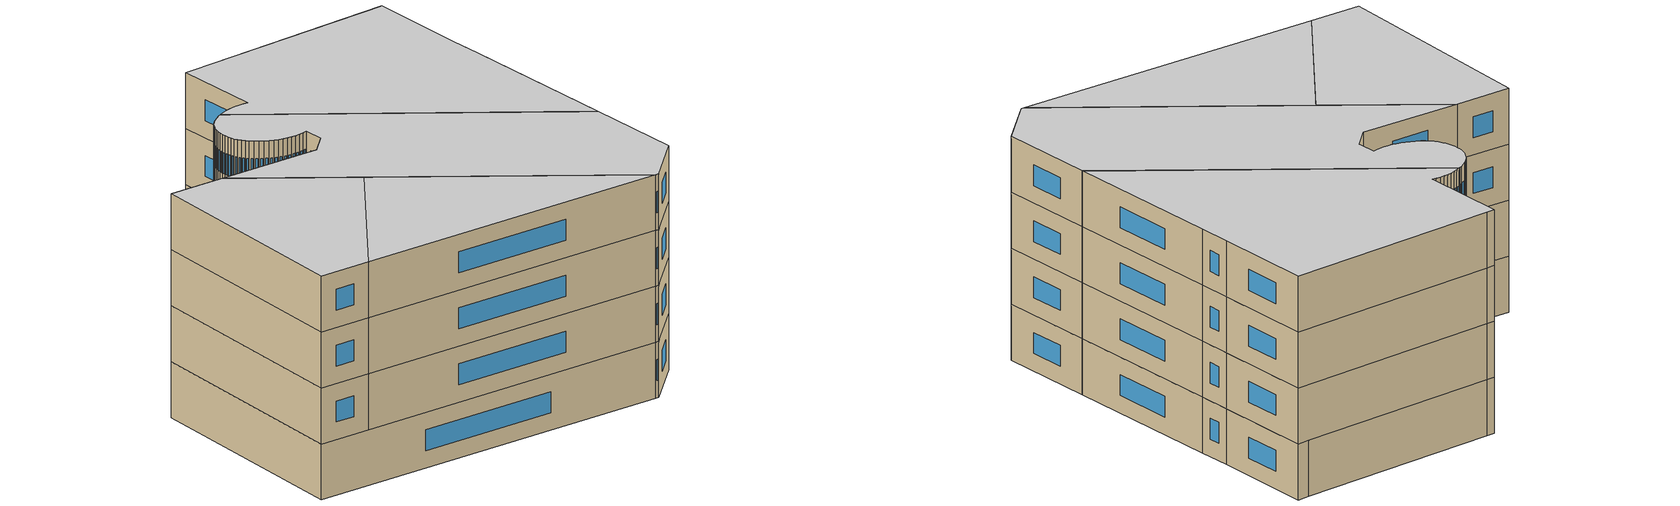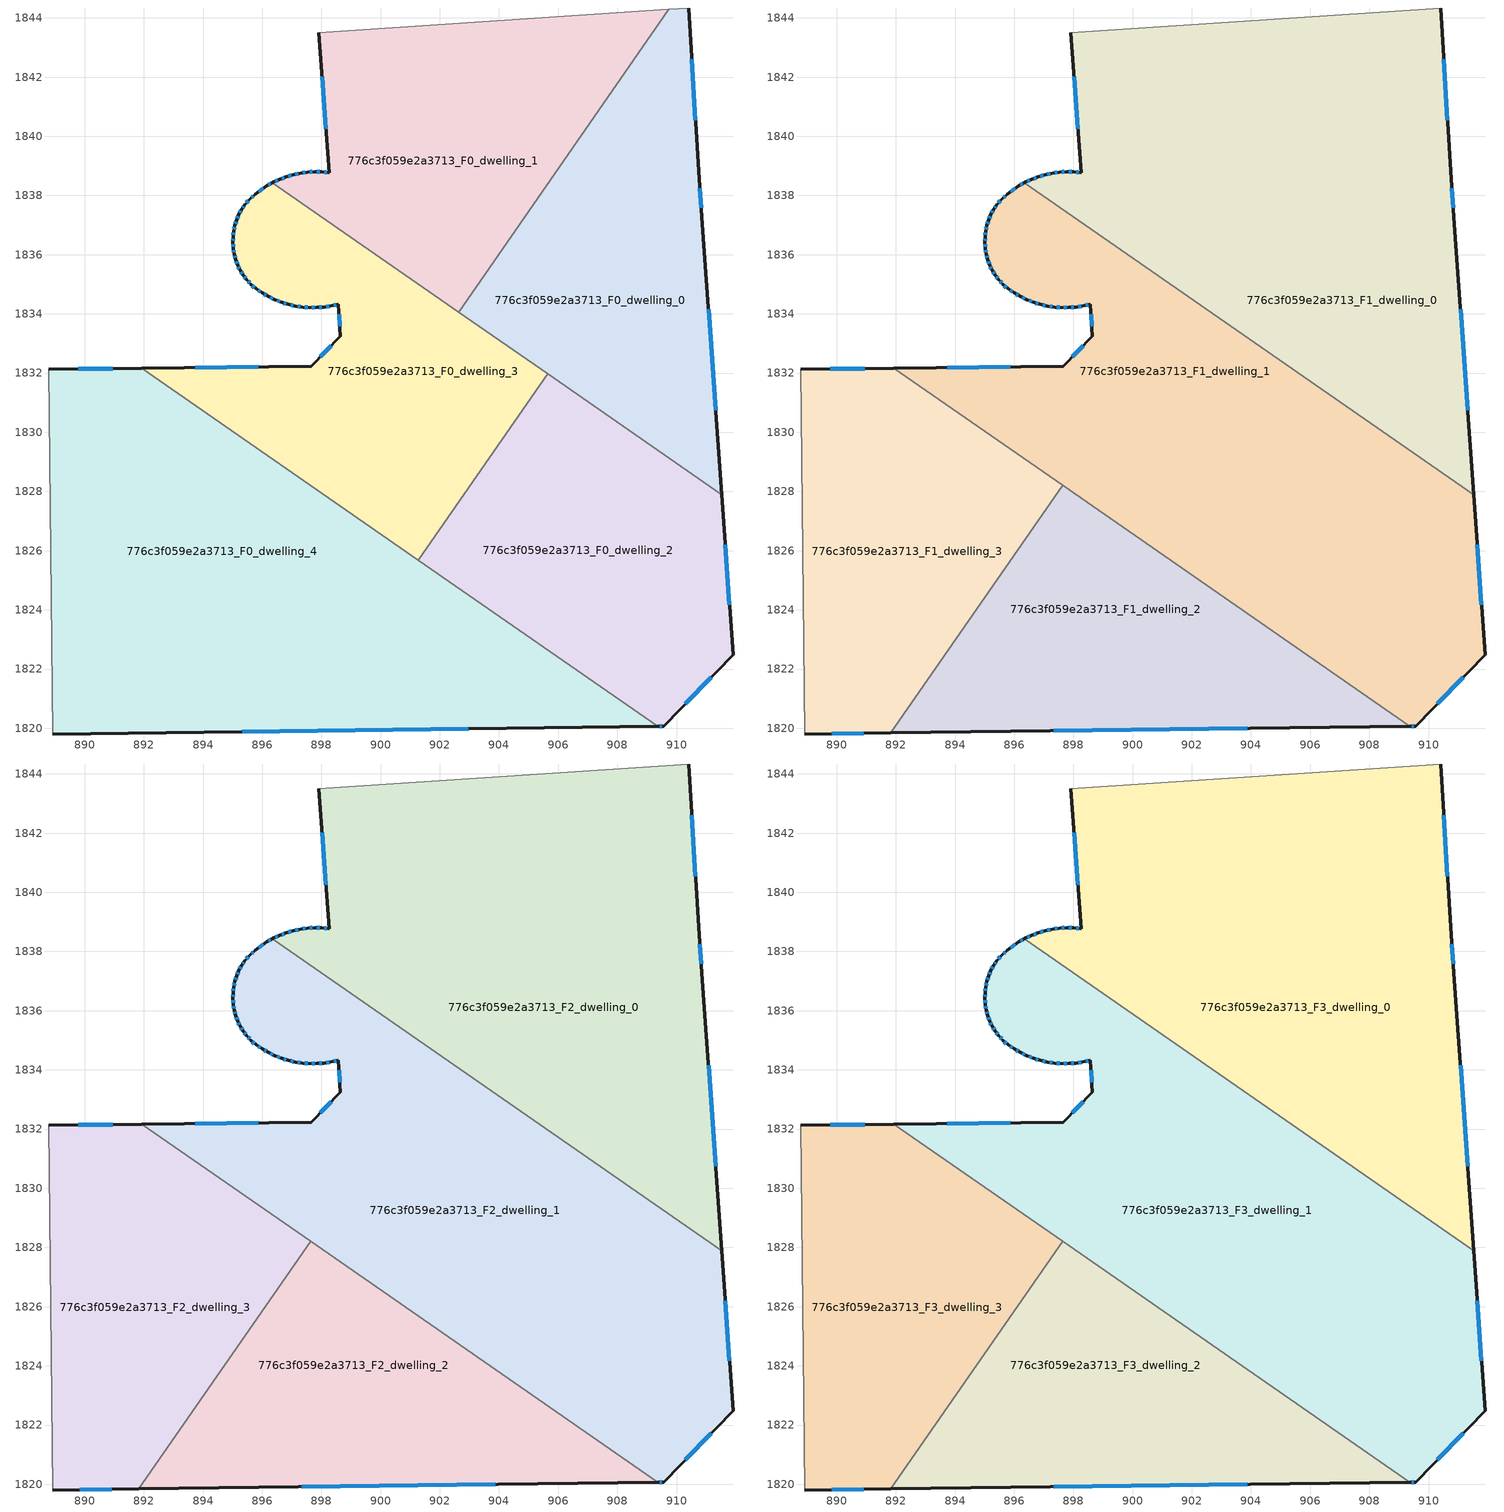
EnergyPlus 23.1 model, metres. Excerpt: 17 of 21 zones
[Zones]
776c3f059e2a3713_F0_dwelling_0
 floor ground (EU_floor_Construction): 910.41,1844.33 910.74,1838.81 910.88,1837.02 911.53,1827.88 902.63,1834.06 909.74,1844.29 z0
 wall outside (EU_wall_Construction): 911.53,1827.88 910.88,1837.02 910.74,1838.81 910.41,1844.33 z0:3
 wall to 776c3f059e2a3713_F0_dwelling_1 (EU_wall_Construction): 909.74,1844.29 902.63,1834.06 z0:3
 wall adiabatic (EU_wall_Construction): 910.41,1844.33 909.74,1844.29 z0:3
 wall to 776c3f059e2a3713_F0_dwelling_2 (EU_wall_Construction): 905.64,1831.97 911.53,1827.88 z0:3
 wall to 776c3f059e2a3713_F0_dwelling_3 (EU_wall_Construction): 902.63,1834.06 905.64,1831.97 z0:3
 window (EU_Window_Construction): 910.64,1840.54 910.51,1842.6 / 910.83,1837.58 910.79,1838.25 / 911.32,1830.75 911.08,1834.16 z0.94:2.06
776c3f059e2a3713_F0_dwelling_1
 floor ground (EU_floor_Construction): 909.74,1844.29 902.63,1834.06 896.34,1838.43 896.36,1838.44 896.59,1838.55 896.81,1838.63 897.05,1838.7 897.29,1838.76 897.53,1838.79 897.77,1838.81 898.02,1838.8 898.26,1838.78 897.92,1843.5 898.4,1843.53 z0
 wall outside (EU_wall_Construction): 897.92,1843.5 898.26,1838.78 898.02,1838.8 897.77,1838.81 897.53,1838.79 897.29,1838.76 897.05,1838.7 896.81,1838.63 896.59,1838.55 896.36,1838.44 896.34,1838.43 z0:3
 wall adiabatic (EU_wall_Construction): 909.74,1844.29 898.4,1843.53 897.92,1843.5 z0:3
 wall to 776c3f059e2a3713_F0_dwelling_3 (EU_wall_Construction): 896.34,1838.43 902.63,1834.06 z0:3
 window (EU_Window_Construction): 896.74,1838.6 896.66,1838.57 / 896.97,1838.68 896.88,1838.65 / 897.21,1838.74 897.12,1838.72 / 897.45,1838.78 897.36,1838.77 / 897.69,1838.8 897.6,1838.8 / 897.94,1838.8 897.85,1838.8 / 898.18,1838.78 898.09,1838.79 / 898.02,1842.02 898.15,1840.26 / 896.52,1838.51 896.43,1838.47 z0.94:2.06
776c3f059e2a3713_F0_dwelling_2
 floor ground (EU_floor_Construction): 911.53,1827.88 911.91,1822.48 909.56,1820.07 909.36,1820.07 901.28,1825.68 905.64,1831.97 z0
 wall outside (EU_wall_Construction): 909.36,1820.07 909.56,1820.07 911.91,1822.48 911.53,1827.88 z0:3
 wall to 776c3f059e2a3713_F0_dwelling_3 (EU_wall_Construction): 905.64,1831.97 901.28,1825.68 z0:3
 wall to 776c3f059e2a3713_F0_dwelling_4 (EU_wall_Construction): 901.28,1825.68 909.36,1820.07 z0:3
 window (EU_Window_Construction): 911.79,1824.18 911.65,1826.19 / 910.3,1820.83 911.17,1821.73 / 909.43,1820.07 909.5,1820.07 z0.94:2.06
776c3f059e2a3713_F0_dwelling_3
 floor ground (EU_floor_Construction): 905.64,1831.97 901.28,1825.68 891.94,1832.16 897.66,1832.22 898.64,1833.24 898.57,1834.33 898.33,1834.28 898.1,1834.23 897.85,1834.22 897.61,1834.21 897.37,1834.23 897.13,1834.26 896.89,1834.32 896.65,1834.39 896.43,1834.48 896.21,1834.59 896,1834.71 895.8,1834.84 895.61,1835 895.48,1835.15 895.36,1835.3 895.26,1835.47 895.17,1835.64 895.1,1835.83 895.06,1836.02 895.02,1836.21 895.01,1836.41 895.02,1836.61 895.03,1836.8 895.08,1836.99 895.14,1837.18 895.21,1837.36 895.31,1837.53 895.42,1837.7 895.58,1837.88 895.76,1838.04 896.16,1838.33 896.34,1838.43 z0
 wall outside (EU_wall_Construction): 896.34,1838.43 896.16,1838.33 895.76,1838.04 895.58,1837.88 895.42,1837.7 895.31,1837.53 895.21,1837.36 895.14,1837.18 895.08,1836.99 895.03,1836.8 895.02,1836.61 895.01,1836.41 895.02,1836.21 895.06,1836.02 895.1,1835.83 895.17,1835.64 895.26,1835.47 895.36,1835.3 895.48,1835.15 895.61,1835 895.8,1834.84 896,1834.71 896.21,1834.59 896.43,1834.48 896.65,1834.39 896.89,1834.32 897.13,1834.26 897.37,1834.23 897.61,1834.21 897.85,1834.22 898.1,1834.23 898.33,1834.28 898.57,1834.33 898.64,1833.24 897.66,1832.22 891.94,1832.16 z0:3
 wall to 776c3f059e2a3713_F0_dwelling_4 (EU_wall_Construction): 891.94,1832.16 901.28,1825.68 z0:3
 window (EU_Window_Construction): 898.6,1833.99 898.62,1833.58 / 898.41,1834.29 898.5,1834.31 / 898.17,1834.25 898.26,1834.26 / 897.93,1834.22 898.02,1834.23 / 897.68,1834.22 897.77,1834.22 / 897.44,1834.22 897.53,1834.22 / 897.2,1834.25 897.29,1834.24 / 896.96,1834.3 897.05,1834.28 / 896.73,1834.37 896.81,1834.34 / 896.5,1834.45 896.58,1834.42 / 896.28,1834.56 896.36,1834.52 / 896.06,1834.67 896.14,1834.63 / 895.86,1834.8 895.93,1834.75 / 895.67,1834.95 895.74,1834.89 / 895.52,1835.1 895.57,1835.05 / 895.4,1835.26 895.44,1835.2 / 895.29,1835.42 895.33,1835.36 / 895.2,1835.59 895.23,1835.53 / 895.12,1835.77 895.15,1835.7 / 895.07,1835.96 895.09,1835.89 / 895.03,1836.15 895.05,1836.08 / 895.01,1836.35 895.02,1836.27 / 895.01,1836.55 895.01,1836.47 / 895.03,1836.74 895.02,1836.67 / 895.06,1836.93 895.05,1836.86 / 895.12,1837.12 895.1,1837.05 / 895.19,1837.3 895.16,1837.24 / 895.28,1837.48 895.24,1837.42 / 895.38,1837.64 895.34,1837.58 / 895.53,1837.82 895.47,1837.75 / 895.7,1837.99 895.64,1837.93 / 896.03,1838.24 895.88,1838.13 / 896.28,1838.4 896.21,1838.36 / 895.87,1832.21 893.73,1832.18 / 898.34,1832.92 897.97,1832.54 z0.94:2.06
776c3f059e2a3713_F0_dwelling_4
 floor ground (EU_floor_Construction): 909.36,1820.07 888.92,1819.8 888.79,1832.13 891.94,1832.16 z0
 wall outside (EU_wall_Construction): 888.92,1819.8 909.36,1820.07 / 891.94,1832.16 888.79,1832.13 z0:3
 wall adiabatic (EU_wall_Construction): 888.79,1832.13 888.92,1819.8 z0:3
 window (EU_Window_Construction): 895.33,1819.89 902.96,1819.98 / 890.95,1832.15 889.78,1832.14 z0.94:2.06
776c3f059e2a3713_F1_dwelling_0
 floor to 776c3f059e2a3713_F0_dwelling_0 (EU_floor_Construction): 910.41,1844.33 910.74,1838.81 910.88,1837.02 911.53,1827.88 902.63,1834.06 909.74,1844.29 z3
 floor to 776c3f059e2a3713_F0_dwelling_1 (EU_floor_Construction): 909.74,1844.29 902.63,1834.06 896.34,1838.43 896.36,1838.44 896.59,1838.55 896.81,1838.63 897.05,1838.7 897.29,1838.76 897.53,1838.79 897.77,1838.81 898.02,1838.8 898.26,1838.78 897.92,1843.5 898.4,1843.53 z3
 wall outside (EU_wall_Construction): 897.92,1843.5 898.26,1838.78 898.02,1838.8 897.77,1838.81 897.53,1838.79 897.29,1838.76 897.05,1838.7 896.81,1838.63 896.59,1838.55 896.36,1838.44 896.34,1838.43 / 911.53,1827.88 910.88,1837.02 910.74,1838.81 910.41,1844.33 z3:6
 wall adiabatic (EU_wall_Construction): 910.41,1844.33 898.4,1843.53 897.92,1843.5 z3:6
 wall to 776c3f059e2a3713_F1_dwelling_1 (EU_wall_Construction): 896.34,1838.43 911.53,1827.88 z3:6
 window (EU_Window_Construction): 896.74,1838.6 896.66,1838.57 / 896.97,1838.68 896.88,1838.65 / 897.21,1838.74 897.12,1838.72 / 897.45,1838.78 897.36,1838.77 / 897.69,1838.8 897.6,1838.8 / 897.94,1838.8 897.85,1838.8 / 898.18,1838.78 898.09,1838.79 / 898.02,1842.02 898.15,1840.26 / 910.64,1840.54 910.51,1842.6 / 910.83,1837.58 910.79,1838.25 / 911.32,1830.75 911.08,1834.16 / 896.52,1838.51 896.43,1838.47 z3.94:5.06
776c3f059e2a3713_F1_dwelling_1
 floor to 776c3f059e2a3713_F0_dwelling_3 (EU_floor_Construction): 905.64,1831.97 901.28,1825.68 891.94,1832.16 897.66,1832.22 898.64,1833.24 898.57,1834.33 898.33,1834.28 898.1,1834.23 897.85,1834.22 897.61,1834.21 897.37,1834.23 897.13,1834.26 896.89,1834.32 896.65,1834.39 896.43,1834.48 896.21,1834.59 896,1834.71 895.8,1834.84 895.61,1835 895.48,1835.15 895.36,1835.3 895.26,1835.47 895.17,1835.64 895.1,1835.83 895.06,1836.02 895.02,1836.21 895.01,1836.41 895.02,1836.61 895.03,1836.8 895.08,1836.99 895.14,1837.18 895.21,1837.36 895.31,1837.53 895.42,1837.7 895.58,1837.88 895.76,1838.04 896.16,1838.33 896.34,1838.43 z3
 floor to 776c3f059e2a3713_F0_dwelling_2 (EU_floor_Construction): 911.53,1827.88 911.91,1822.48 909.56,1820.07 909.36,1820.07 901.28,1825.68 905.64,1831.97 z3
 wall outside (EU_wall_Construction): 896.34,1838.43 896.16,1838.33 895.76,1838.04 895.58,1837.88 895.42,1837.7 895.31,1837.53 895.21,1837.36 895.14,1837.18 895.08,1836.99 895.03,1836.8 895.02,1836.61 895.01,1836.41 895.02,1836.21 895.06,1836.02 895.1,1835.83 895.17,1835.64 895.26,1835.47 895.36,1835.3 895.48,1835.15 895.61,1835 895.8,1834.84 896,1834.71 896.21,1834.59 896.43,1834.48 896.65,1834.39 896.89,1834.32 897.13,1834.26 897.37,1834.23 897.61,1834.21 897.85,1834.22 898.1,1834.23 898.33,1834.28 898.57,1834.33 898.64,1833.24 897.66,1832.22 891.94,1832.16 / 909.36,1820.07 909.56,1820.07 911.91,1822.48 911.53,1827.88 z3:6
 wall to 776c3f059e2a3713_F1_dwelling_2 (EU_wall_Construction): 897.64,1828.21 909.36,1820.07 z3:6
 wall to 776c3f059e2a3713_F1_dwelling_3 (EU_wall_Construction): 891.94,1832.16 897.64,1828.21 z3:6
 window (EU_Window_Construction): 895.87,1832.21 893.73,1832.18 / 898.34,1832.92 897.97,1832.54 / 898.6,1833.99 898.62,1833.58 / 898.41,1834.29 898.5,1834.31 / 898.17,1834.25 898.26,1834.26 / 897.93,1834.22 898.02,1834.23 / 897.68,1834.22 897.77,1834.22 / 897.44,1834.22 897.53,1834.22 / 897.2,1834.25 897.29,1834.24 / 896.96,1834.3 897.05,1834.28 / 896.73,1834.37 896.81,1834.34 / 896.5,1834.45 896.58,1834.42 / 896.28,1834.56 896.36,1834.52 / 896.06,1834.67 896.14,1834.63 / 895.86,1834.8 895.93,1834.75 / 895.67,1834.95 895.74,1834.89 / 895.52,1835.1 895.57,1835.05 / 895.4,1835.26 895.44,1835.2 / 895.29,1835.42 895.33,1835.36 / 895.2,1835.59 895.23,1835.53 / 895.12,1835.77 895.15,1835.7 / 895.07,1835.96 895.09,1835.89 / 895.03,1836.15 895.05,1836.08 / 895.01,1836.35 895.02,1836.27 / 895.01,1836.55 895.01,1836.47 / 895.03,1836.74 895.02,1836.67 / 895.06,1836.93 895.05,1836.86 / 895.12,1837.12 895.1,1837.05 / 895.19,1837.3 895.16,1837.24 / 895.28,1837.48 895.24,1837.42 / 895.38,1837.64 895.34,1837.58 / 895.53,1837.82 895.47,1837.75 / 895.7,1837.99 895.64,1837.93 / 896.03,1838.24 895.88,1838.13 / 896.28,1838.4 896.21,1838.36 / 911.79,1824.18 911.65,1826.19 / 910.3,1820.83 911.17,1821.73 / 909.43,1820.07 909.5,1820.07 z3.94:5.06
776c3f059e2a3713_F1_dwelling_2
 floor to 776c3f059e2a3713_F0_dwelling_4 (EU_floor_Construction): 909.36,1820.07 891.83,1819.84 897.64,1828.21 z3
 wall outside (EU_wall_Construction): 891.83,1819.84 909.36,1820.07 z3:6
 wall to 776c3f059e2a3713_F1_dwelling_3 (EU_wall_Construction): 897.64,1828.21 891.83,1819.84 z3:6
 window (EU_Window_Construction): 897.33,1819.91 903.87,1820 z3.94:5.06
776c3f059e2a3713_F1_dwelling_3
 floor to 776c3f059e2a3713_F0_dwelling_4 (EU_floor_Construction): 897.64,1828.21 891.83,1819.84 888.92,1819.8 888.79,1832.13 891.94,1832.16 z3
 wall outside (EU_wall_Construction): 888.92,1819.8 891.83,1819.84 / 891.94,1832.16 888.79,1832.13 z3:6
 wall adiabatic (EU_wall_Construction): 888.79,1832.13 888.92,1819.8 z3:6
 window (EU_Window_Construction): 889.83,1819.82 890.92,1819.83 / 890.95,1832.15 889.78,1832.14 z3.94:5.06
776c3f059e2a3713_F2_dwelling_0
 floor to 776c3f059e2a3713_F1_dwelling_0 (EU_floor_Construction): 910.41,1844.33 910.74,1838.81 910.88,1837.02 911.53,1827.88 896.34,1838.43 896.36,1838.44 896.59,1838.55 896.81,1838.63 897.05,1838.7 897.29,1838.76 897.53,1838.79 897.77,1838.81 898.02,1838.8 898.26,1838.78 897.92,1843.5 898.4,1843.53 z6
 wall outside (EU_wall_Construction): 897.92,1843.5 898.26,1838.78 898.02,1838.8 897.77,1838.81 897.53,1838.79 897.29,1838.76 897.05,1838.7 896.81,1838.63 896.59,1838.55 896.36,1838.44 896.34,1838.43 / 911.53,1827.88 910.88,1837.02 910.74,1838.81 910.41,1844.33 z6:9
 wall adiabatic (EU_wall_Construction): 910.41,1844.33 898.4,1843.53 897.92,1843.5 z6:9
 wall to 776c3f059e2a3713_F2_dwelling_1 (EU_wall_Construction): 896.34,1838.43 911.53,1827.88 z6:9
 window (EU_Window_Construction): 896.74,1838.6 896.66,1838.57 / 896.97,1838.68 896.88,1838.65 / 897.21,1838.74 897.12,1838.72 / 897.45,1838.78 897.36,1838.77 / 897.69,1838.8 897.6,1838.8 / 897.94,1838.8 897.85,1838.8 / 898.18,1838.78 898.09,1838.79 / 898.02,1842.02 898.15,1840.26 / 910.64,1840.54 910.51,1842.6 / 910.83,1837.58 910.79,1838.25 / 911.32,1830.75 911.08,1834.16 / 896.52,1838.51 896.43,1838.47 z6.94:8.06
776c3f059e2a3713_F2_dwelling_1
 floor to 776c3f059e2a3713_F1_dwelling_1 (EU_floor_Construction): 911.53,1827.88 911.91,1822.48 909.56,1820.07 909.36,1820.07 891.94,1832.16 897.66,1832.22 898.64,1833.24 898.57,1834.33 898.33,1834.28 898.1,1834.23 897.85,1834.22 897.61,1834.21 897.37,1834.23 897.13,1834.26 896.89,1834.32 896.65,1834.39 896.43,1834.48 896.21,1834.59 896,1834.71 895.8,1834.84 895.61,1835 895.48,1835.15 895.36,1835.3 895.26,1835.47 895.17,1835.64 895.1,1835.83 895.06,1836.02 895.02,1836.21 895.01,1836.41 895.02,1836.61 895.03,1836.8 895.08,1836.99 895.14,1837.18 895.21,1837.36 895.31,1837.53 895.42,1837.7 895.58,1837.88 895.76,1838.04 896.16,1838.33 896.34,1838.43 z6
 wall outside (EU_wall_Construction): 896.34,1838.43 896.16,1838.33 895.76,1838.04 895.58,1837.88 895.42,1837.7 895.31,1837.53 895.21,1837.36 895.14,1837.18 895.08,1836.99 895.03,1836.8 895.02,1836.61 895.01,1836.41 895.02,1836.21 895.06,1836.02 895.1,1835.83 895.17,1835.64 895.26,1835.47 895.36,1835.3 895.48,1835.15 895.61,1835 895.8,1834.84 896,1834.71 896.21,1834.59 896.43,1834.48 896.65,1834.39 896.89,1834.32 897.13,1834.26 897.37,1834.23 897.61,1834.21 897.85,1834.22 898.1,1834.23 898.33,1834.28 898.57,1834.33 898.64,1833.24 897.66,1832.22 891.94,1832.16 / 909.36,1820.07 909.56,1820.07 911.91,1822.48 911.53,1827.88 z6:9
 wall to 776c3f059e2a3713_F2_dwelling_2 (EU_wall_Construction): 897.64,1828.21 909.36,1820.07 z6:9
 wall to 776c3f059e2a3713_F2_dwelling_3 (EU_wall_Construction): 891.94,1832.16 897.64,1828.21 z6:9
 window (EU_Window_Construction): 895.87,1832.21 893.73,1832.18 / 898.34,1832.92 897.97,1832.54 / 898.6,1833.99 898.62,1833.58 / 898.41,1834.29 898.5,1834.31 / 898.17,1834.25 898.26,1834.26 / 897.93,1834.22 898.02,1834.23 / 897.68,1834.22 897.77,1834.22 / 897.44,1834.22 897.53,1834.22 / 897.2,1834.25 897.29,1834.24 / 896.96,1834.3 897.05,1834.28 / 896.73,1834.37 896.81,1834.34 / 896.5,1834.45 896.58,1834.42 / 896.28,1834.56 896.36,1834.52 / 896.06,1834.67 896.14,1834.63 / 895.86,1834.8 895.93,1834.75 / 895.67,1834.95 895.74,1834.89 / 895.52,1835.1 895.57,1835.05 / 895.4,1835.26 895.44,1835.2 / 895.29,1835.42 895.33,1835.36 / 895.2,1835.59 895.23,1835.53 / 895.12,1835.77 895.15,1835.7 / 895.07,1835.96 895.09,1835.89 / 895.03,1836.15 895.05,1836.08 / 895.01,1836.35 895.02,1836.27 / 895.01,1836.55 895.01,1836.47 / 895.03,1836.74 895.02,1836.67 / 895.06,1836.93 895.05,1836.86 / 895.12,1837.12 895.1,1837.05 / 895.19,1837.3 895.16,1837.24 / 895.28,1837.48 895.24,1837.42 / 895.38,1837.64 895.34,1837.58 / 895.53,1837.82 895.47,1837.75 / 895.7,1837.99 895.64,1837.93 / 896.03,1838.24 895.88,1838.13 / 896.28,1838.4 896.21,1838.36 / 911.79,1824.18 911.65,1826.19 / 910.3,1820.83 911.17,1821.73 / 909.43,1820.07 909.5,1820.07 z6.94:8.06
776c3f059e2a3713_F2_dwelling_2
 floor to 776c3f059e2a3713_F1_dwelling_2 (EU_floor_Construction): 909.36,1820.07 891.83,1819.84 897.64,1828.21 z6
 wall outside (EU_wall_Construction): 891.83,1819.84 909.36,1820.07 z6:9
 wall to 776c3f059e2a3713_F2_dwelling_3 (EU_wall_Construction): 897.64,1828.21 891.83,1819.84 z6:9
 window (EU_Window_Construction): 897.33,1819.91 903.87,1820 z6.94:8.06
776c3f059e2a3713_F2_dwelling_3
 floor to 776c3f059e2a3713_F1_dwelling_3 (EU_floor_Construction): 897.64,1828.21 891.83,1819.84 888.92,1819.8 888.79,1832.13 891.94,1832.16 z6
 wall outside (EU_wall_Construction): 888.92,1819.8 891.83,1819.84 / 891.94,1832.16 888.79,1832.13 z6:9
 wall adiabatic (EU_wall_Construction): 888.79,1832.13 888.92,1819.8 z6:9
 window (EU_Window_Construction): 889.83,1819.82 890.92,1819.83 / 890.95,1832.15 889.78,1832.14 z6.94:8.06
776c3f059e2a3713_F3_dwelling_0
 floor to 776c3f059e2a3713_F2_dwelling_0 (EU_floor_Construction): 910.41,1844.33 910.74,1838.81 910.88,1837.02 911.53,1827.88 896.34,1838.43 896.36,1838.44 896.59,1838.55 896.81,1838.63 897.05,1838.7 897.29,1838.76 897.53,1838.79 897.77,1838.81 898.02,1838.8 898.26,1838.78 897.92,1843.5 898.4,1843.53 z9
 wall outside (EU_wall_Construction): 897.92,1843.5 898.26,1838.78 898.02,1838.8 897.77,1838.81 897.53,1838.79 897.29,1838.76 897.05,1838.7 896.81,1838.63 896.59,1838.55 896.36,1838.44 896.34,1838.43 / 911.53,1827.88 910.88,1837.02 910.74,1838.81 910.41,1844.33 z9:12
 wall adiabatic (EU_wall_Construction): 910.41,1844.33 898.4,1843.53 897.92,1843.5 z9:12
 wall to 776c3f059e2a3713_F3_dwelling_1 (EU_wall_Construction): 896.34,1838.43 911.53,1827.88 z9:12
 window (EU_Window_Construction): 896.74,1838.6 896.66,1838.57 / 896.97,1838.68 896.88,1838.65 / 897.21,1838.74 897.12,1838.72 / 897.45,1838.78 897.36,1838.77 / 897.69,1838.8 897.6,1838.8 / 897.94,1838.8 897.85,1838.8 / 898.18,1838.78 898.09,1838.79 / 898.02,1842.02 898.15,1840.26 / 910.64,1840.54 910.51,1842.6 / 910.83,1837.58 910.79,1838.25 / 911.32,1830.75 911.08,1834.16 / 896.52,1838.51 896.43,1838.47 z9.94:11.06
 ceiling to 776c3f059e2a3713_F4_dwelling_0 (EU_floor_Construction): 911.53,1827.88 910.88,1837.02 910.74,1838.81 910.41,1844.33 898.4,1843.53 897.92,1843.5 898.26,1838.78 898.02,1838.8 897.77,1838.81 897.53,1838.79 897.29,1838.76 897.05,1838.7 896.81,1838.63 896.59,1838.55 896.36,1838.44 896.34,1838.43 z12
776c3f059e2a3713_F3_dwelling_1
 floor to 776c3f059e2a3713_F2_dwelling_1 (EU_floor_Construction): 911.53,1827.88 911.91,1822.48 909.56,1820.07 909.36,1820.07 891.94,1832.16 897.66,1832.22 898.64,1833.24 898.57,1834.33 898.33,1834.28 898.1,1834.23 897.85,1834.22 897.61,1834.21 897.37,1834.23 897.13,1834.26 896.89,1834.32 896.65,1834.39 896.43,1834.48 896.21,1834.59 896,1834.71 895.8,1834.84 895.61,1835 895.48,1835.15 895.36,1835.3 895.26,1835.47 895.17,1835.64 895.1,1835.83 895.06,1836.02 895.02,1836.21 895.01,1836.41 895.02,1836.61 895.03,1836.8 895.08,1836.99 895.14,1837.18 895.21,1837.36 895.31,1837.53 895.42,1837.7 895.58,1837.88 895.76,1838.04 896.16,1838.33 896.34,1838.43 z9
 wall outside (EU_wall_Construction): 896.34,1838.43 896.16,1838.33 895.76,1838.04 895.58,1837.88 895.42,1837.7 895.31,1837.53 895.21,1837.36 895.14,1837.18 895.08,1836.99 895.03,1836.8 895.02,1836.61 895.01,1836.41 895.02,1836.21 895.06,1836.02 895.1,1835.83 895.17,1835.64 895.26,1835.47 895.36,1835.3 895.48,1835.15 895.61,1835 895.8,1834.84 896,1834.71 896.21,1834.59 896.43,1834.48 896.65,1834.39 896.89,1834.32 897.13,1834.26 897.37,1834.23 897.61,1834.21 897.85,1834.22 898.1,1834.23 898.33,1834.28 898.57,1834.33 898.64,1833.24 897.66,1832.22 891.94,1832.16 / 909.36,1820.07 909.56,1820.07 911.91,1822.48 911.53,1827.88 z9:12
 wall to 776c3f059e2a3713_F3_dwelling_2 (EU_wall_Construction): 897.64,1828.21 909.36,1820.07 z9:12
 wall to 776c3f059e2a3713_F3_dwelling_3 (EU_wall_Construction): 891.94,1832.16 897.64,1828.21 z9:12
 window (EU_Window_Construction): 895.87,1832.21 893.73,1832.18 / 898.34,1832.92 897.97,1832.54 / 898.6,1833.99 898.62,1833.58 / 898.41,1834.29 898.5,1834.31 / 898.17,1834.25 898.26,1834.26 / 897.93,1834.22 898.02,1834.23 / 897.68,1834.22 897.77,1834.22 / 897.44,1834.22 897.53,1834.22 / 897.2,1834.25 897.29,1834.24 / 896.96,1834.3 897.05,1834.28 / 896.73,1834.37 896.81,1834.34 / 896.5,1834.45 896.58,1834.42 / 896.28,1834.56 896.36,1834.52 / 896.06,1834.67 896.14,1834.63 / 895.86,1834.8 895.93,1834.75 / 895.67,1834.95 895.74,1834.89 / 895.52,1835.1 895.57,1835.05 / 895.4,1835.26 895.44,1835.2 / 895.29,1835.42 895.33,1835.36 / 895.2,1835.59 895.23,1835.53 / 895.12,1835.77 895.15,1835.7 / 895.07,1835.96 895.09,1835.89 / 895.03,1836.15 895.05,1836.08 / 895.01,1836.35 895.02,1836.27 / 895.01,1836.55 895.01,1836.47 / 895.03,1836.74 895.02,1836.67 / 895.06,1836.93 895.05,1836.86 / 895.12,1837.12 895.1,1837.05 / 895.19,1837.3 895.16,1837.24 / 895.28,1837.48 895.24,1837.42 / 895.38,1837.64 895.34,1837.58 / 895.53,1837.82 895.47,1837.75 / 895.7,1837.99 895.64,1837.93 / 896.03,1838.24 895.88,1838.13 / 896.28,1838.4 896.21,1838.36 / 911.79,1824.18 911.65,1826.19 / 910.3,1820.83 911.17,1821.73 / 909.43,1820.07 909.5,1820.07 z9.94:11.06
 ceiling to 776c3f059e2a3713_F4_dwelling_1 (EU_floor_Construction): 909.56,1820.07 911.91,1822.48 911.53,1827.88 896.34,1838.43 896.16,1838.33 895.76,1838.04 895.58,1837.88 895.42,1837.7 895.31,1837.53 895.21,1837.36 895.14,1837.18 895.08,1836.99 895.03,1836.8 895.02,1836.61 895.01,1836.41 895.02,1836.21 895.06,1836.02 895.1,1835.83 895.17,1835.64 895.26,1835.47 895.36,1835.3 895.48,1835.15 895.61,1835 895.8,1834.84 896,1834.71 896.21,1834.59 896.43,1834.48 896.65,1834.39 896.89,1834.32 897.13,1834.26 897.37,1834.23 897.61,1834.21 897.85,1834.22 898.1,1834.23 898.33,1834.28 898.57,1834.33 898.64,1833.24 897.66,1832.22 891.94,1832.16 909.36,1820.07 z12
776c3f059e2a3713_F3_dwelling_2
 floor to 776c3f059e2a3713_F2_dwelling_2 (EU_floor_Construction): 909.36,1820.07 891.83,1819.84 897.64,1828.21 z9
 wall outside (EU_wall_Construction): 891.83,1819.84 909.36,1820.07 z9:12
 wall to 776c3f059e2a3713_F3_dwelling_3 (EU_wall_Construction): 897.64,1828.21 891.83,1819.84 z9:12
 window (EU_Window_Construction): 897.33,1819.91 903.87,1820 z9.94:11.06
 ceiling to 776c3f059e2a3713_F4_dwelling_2 (EU_floor_Construction): 909.36,1820.07 897.64,1828.21 891.83,1819.84 z12
776c3f059e2a3713_F3_dwelling_3
 floor to 776c3f059e2a3713_F2_dwelling_3 (EU_floor_Construction): 897.64,1828.21 891.83,1819.84 888.92,1819.8 888.79,1832.13 891.94,1832.16 z9
 wall outside (EU_wall_Construction): 888.92,1819.8 891.83,1819.84 / 891.94,1832.16 888.79,1832.13 z9:12
 wall adiabatic (EU_wall_Construction): 888.79,1832.13 888.92,1819.8 z9:12
 window (EU_Window_Construction): 889.83,1819.82 890.92,1819.83 / 890.95,1832.15 889.78,1832.14 z9.94:11.06
 ceiling to 776c3f059e2a3713_F4_dwelling_3 (EU_floor_Construction): 891.83,1819.84 897.64,1828.21 891.94,1832.16 888.79,1832.13 888.92,1819.8 z12
[Building]
EU S2 Campaign: North Axis=0; Terrain=City; Solar Distribution=FullExterior
[Site:Location]
Vienna: Latitude=48; Longitude=16.5; Time Zone=1; Elevation=183
[SizingPeriod:WeatherFileDays]
AnnualSizingPeriod: Begin Month=1; Begin Day of Month=1; End Month=12; End Day of Month=31; Day of Week for Start Day=Monday; Use Weather File Daylight Saving Period=No; Use Weather File Rain and Snow Indicators=No
[MATERIAL]
EU_InternalMass_Material: Roughness=MediumRough; Thickness=0.1; Conductivity=1; Density=1800; Specific Heat=900; Thermal Absorptance=0.9; Solar Absorptance=0.7; Visible Absorptance=0.7
[MATERIAL:NOMASS] Roughness=MediumRough; Thermal Absorptance=0.9; Solar Absorptance=0.7; Visible Absorptance=0.7
Name | Thermal Resistance
EU_wall_NoMass | 0.914258
EU_floor_NoMass | 1.09711
[WINDOWMATERIAL:SIMPLEGLAZINGSYSTEM]
EU_Window_SimpleGlazing: UFactor=2.09642; Solar Heat Gain Coefficient=0.65; Visible Transmittance=0.65
[CONSTRUCTION]
EU_wall_Construction: EU_wall_NoMass
EU_floor_Construction: EU_floor_NoMass
EU_Window_Construction: EU_Window_SimpleGlazing
EU_InternalMass_Construction: EU_InternalMass_Material
[ZONE] Type=1; Multiplier=1; Ceiling Height=autocalculate; Floor Area=autocalculate; Part of Total Floor Area=Yes
Name | Volume
776c3f059e2a3713_F0_dwelling_0 | 217.989
776c3f059e2a3713_F1_dwelling_0; 776c3f059e2a3713_F2_dwelling_0; 776c3f059e2a3713_F3_dwelling_0 | 435.97
776c3f059e2a3713_F0_dwelling_1 | 217.991
776c3f059e2a3713_F1_dwelling_1; 776c3f059e2a3713_F2_dwelling_1; 776c3f059e2a3713_F3_dwelling_1 | 435.989
776c3f059e2a3713_F0_dwelling_2 | 217.984
776c3f059e2a3713_F1_dwelling_2; 776c3f059e2a3713_F2_dwelling_2; 776c3f059e2a3713_F3_dwelling_2 | 218.005
776c3f059e2a3713_F0_dwelling_3 | 217.998
776c3f059e2a3713_F1_dwelling_3; 776c3f059e2a3713_F2_dwelling_3; 776c3f059e2a3713_F3_dwelling_3 | 218.002
776c3f059e2a3713_F0_dwelling_4 | 436.011
[INTERNALMASS] Construction=EU_InternalMass_Construction
Name | Zone or ZoneList | Surface Area
776c3f059e2a3713_F0_dwelling_0_EU_InternalMass | 776c3f059e2a3713_F0_dwelling_0 | 72.6631
776c3f059e2a3713_F0_dwelling_1_EU_InternalMass | 776c3f059e2a3713_F0_dwelling_1 | 72.6641
776c3f059e2a3713_F0_dwelling_2_EU_InternalMass | 776c3f059e2a3713_F0_dwelling_2 | 72.6612
776c3f059e2a3713_F0_dwelling_3_EU_InternalMass | 776c3f059e2a3713_F0_dwelling_3 | 72.6665
776c3f059e2a3713_F0_dwelling_4_EU_InternalMass | 776c3f059e2a3713_F0_dwelling_4 | 145.337
776c3f059e2a3713_F1_dwelling_0_EU_InternalMass | 776c3f059e2a3713_F1_dwelling_0 | 145.324
776c3f059e2a3713_F1_dwelling_1_EU_InternalMass | 776c3f059e2a3713_F1_dwelling_1 | 145.33
776c3f059e2a3713_F1_dwelling_2_EU_InternalMass | 776c3f059e2a3713_F1_dwelling_2 | 72.6686
776c3f059e2a3713_F1_dwelling_3_EU_InternalMass | 776c3f059e2a3713_F1_dwelling_3 | 72.6675
776c3f059e2a3713_F2_dwelling_0_EU_InternalMass | 776c3f059e2a3713_F2_dwelling_0 | 145.324
776c3f059e2a3713_F2_dwelling_1_EU_InternalMass | 776c3f059e2a3713_F2_dwelling_1 | 145.33
776c3f059e2a3713_F2_dwelling_2_EU_InternalMass | 776c3f059e2a3713_F2_dwelling_2 | 72.6686
776c3f059e2a3713_F2_dwelling_3_EU_InternalMass | 776c3f059e2a3713_F2_dwelling_3 | 72.6675
776c3f059e2a3713_F3_dwelling_0_EU_InternalMass | 776c3f059e2a3713_F3_dwelling_0 | 145.324
776c3f059e2a3713_F3_dwelling_1_EU_InternalMass | 776c3f059e2a3713_F3_dwelling_1 | 145.33
776c3f059e2a3713_F3_dwelling_2_EU_InternalMass | 776c3f059e2a3713_F3_dwelling_2 | 72.6686
776c3f059e2a3713_F3_dwelling_3_EU_InternalMass | 776c3f059e2a3713_F3_dwelling_3 | 72.6675
[OTHEREQUIPMENT] Fuel Type=Electricity; Design Level Calculation Method=Watts/Area; Power per Zone Floor Area=1; Fraction Latent=0; Fraction Radiant=0; Fraction Lost=0; Carbon Dioxide Generation Rate=0; EndUse Subcategory=EU_Step8_InternalGains
Name | Zone or ZoneList or Space or SpaceList | Schedule
EU_Step8_InternalGain_776c3f059e2a3713_F0_dwelling_0_f000 | 776c3f059e2a3713_F0_dwelling_0 | EU_Step8_GainSchedule_776c3f059e2a3713_F0_dwelling_0_f000
EU_Step8_InternalGain_776c3f059e2a3713_F0_dwelling_1_f000 | 776c3f059e2a3713_F0_dwelling_1 | EU_Step8_GainSchedule_776c3f059e2a3713_F0_dwelling_1_f000
EU_Step8_InternalGain_776c3f059e2a3713_F0_dwelling_2_f000 | 776c3f059e2a3713_F0_dwelling_2 | EU_Step8_GainSchedule_776c3f059e2a3713_F0_dwelling_2_f000
EU_Step8_InternalGain_776c3f059e2a3713_F0_dwelling_3_f000 | 776c3f059e2a3713_F0_dwelling_3 | EU_Step8_GainSchedule_776c3f059e2a3713_F0_dwelling_3_f000
EU_Step8_InternalGain_776c3f059e2a3713_F0_dwelling_4_f000 | 776c3f059e2a3713_F0_dwelling_4 | EU_Step8_GainSchedule_776c3f059e2a3713_F0_dwelling_4_f000
EU_Step8_InternalGain_776c3f059e2a3713_F1_dwelling_0_f000 | 776c3f059e2a3713_F1_dwelling_0 | EU_Step8_GainSchedule_776c3f059e2a3713_F1_dwelling_0_f000
EU_Step8_InternalGain_776c3f059e2a3713_F1_dwelling_1_f000 | 776c3f059e2a3713_F1_dwelling_1 | EU_Step8_GainSchedule_776c3f059e2a3713_F1_dwelling_1_f000
EU_Step8_InternalGain_776c3f059e2a3713_F1_dwelling_2_f000 | 776c3f059e2a3713_F1_dwelling_2 | EU_Step8_GainSchedule_776c3f059e2a3713_F1_dwelling_2_f000
EU_Step8_InternalGain_776c3f059e2a3713_F1_dwelling_3_f000 | 776c3f059e2a3713_F1_dwelling_3 | EU_Step8_GainSchedule_776c3f059e2a3713_F1_dwelling_3_f000
EU_Step8_InternalGain_776c3f059e2a3713_F2_dwelling_0_f000 | 776c3f059e2a3713_F2_dwelling_0 | EU_Step8_GainSchedule_776c3f059e2a3713_F2_dwelling_0_f000
EU_Step8_InternalGain_776c3f059e2a3713_F2_dwelling_1_f000 | 776c3f059e2a3713_F2_dwelling_1 | EU_Step8_GainSchedule_776c3f059e2a3713_F2_dwelling_1_f000
EU_Step8_InternalGain_776c3f059e2a3713_F2_dwelling_2_f000 | 776c3f059e2a3713_F2_dwelling_2 | EU_Step8_GainSchedule_776c3f059e2a3713_F2_dwelling_2_f000
EU_Step8_InternalGain_776c3f059e2a3713_F2_dwelling_3_f000 | 776c3f059e2a3713_F2_dwelling_3 | EU_Step8_GainSchedule_776c3f059e2a3713_F2_dwelling_3_f000
EU_Step8_InternalGain_776c3f059e2a3713_F3_dwelling_0_f000 | 776c3f059e2a3713_F3_dwelling_0 | EU_Step8_GainSchedule_776c3f059e2a3713_F3_dwelling_0_f000
EU_Step8_InternalGain_776c3f059e2a3713_F3_dwelling_1_f000 | 776c3f059e2a3713_F3_dwelling_1 | EU_Step8_GainSchedule_776c3f059e2a3713_F3_dwelling_1_f000
EU_Step8_InternalGain_776c3f059e2a3713_F3_dwelling_2_f000 | 776c3f059e2a3713_F3_dwelling_2 | EU_Step8_GainSchedule_776c3f059e2a3713_F3_dwelling_2_f000
EU_Step8_InternalGain_776c3f059e2a3713_F3_dwelling_3_f000 | 776c3f059e2a3713_F3_dwelling_3 | EU_Step8_GainSchedule_776c3f059e2a3713_F3_dwelling_3_f000
[ZONEVENTILATION:DESIGNFLOWRATE] Schedule=EU_AlwaysOn; Design Flow Rate Calculation Method=AirChanges/Hour; Air Changes per Hour=0.546891; Ventilation Type=Natural; Fan Pressure Rise=0; Fan Total Efficiency=1; Constant Term Coefficient=1; Temperature Term Coefficient=0; Velocity Term Coefficient=0; Velocity Squared Term Coefficient=0; Minimum Indoor Temperature=-100; Maximum Indoor Temperature=100; Delta Temperature=-100; Minimum Outdoor Temperature=-100; Maximum Outdoor Temperature=100; Maximum Wind Speed=40
Name | Zone or ZoneList or Space or SpaceList
EU_ConstantAir_776c3f059e2a3713_F0_dwelling_0 | 776c3f059e2a3713_F0_dwelling_0
EU_ConstantAir_776c3f059e2a3713_F0_dwelling_1 | 776c3f059e2a3713_F0_dwelling_1
EU_ConstantAir_776c3f059e2a3713_F0_dwelling_2 | 776c3f059e2a3713_F0_dwelling_2
EU_ConstantAir_776c3f059e2a3713_F0_dwelling_3 | 776c3f059e2a3713_F0_dwelling_3
EU_ConstantAir_776c3f059e2a3713_F0_dwelling_4 | 776c3f059e2a3713_F0_dwelling_4
EU_ConstantAir_776c3f059e2a3713_F1_dwelling_0 | 776c3f059e2a3713_F1_dwelling_0
EU_ConstantAir_776c3f059e2a3713_F1_dwelling_1 | 776c3f059e2a3713_F1_dwelling_1
EU_ConstantAir_776c3f059e2a3713_F1_dwelling_2 | 776c3f059e2a3713_F1_dwelling_2
EU_ConstantAir_776c3f059e2a3713_F1_dwelling_3 | 776c3f059e2a3713_F1_dwelling_3
EU_ConstantAir_776c3f059e2a3713_F2_dwelling_0 | 776c3f059e2a3713_F2_dwelling_0
EU_ConstantAir_776c3f059e2a3713_F2_dwelling_1 | 776c3f059e2a3713_F2_dwelling_1
EU_ConstantAir_776c3f059e2a3713_F2_dwelling_2 | 776c3f059e2a3713_F2_dwelling_2
EU_ConstantAir_776c3f059e2a3713_F2_dwelling_3 | 776c3f059e2a3713_F2_dwelling_3
EU_ConstantAir_776c3f059e2a3713_F3_dwelling_0 | 776c3f059e2a3713_F3_dwelling_0
EU_ConstantAir_776c3f059e2a3713_F3_dwelling_1 | 776c3f059e2a3713_F3_dwelling_1
EU_ConstantAir_776c3f059e2a3713_F3_dwelling_2 | 776c3f059e2a3713_F3_dwelling_2
EU_ConstantAir_776c3f059e2a3713_F3_dwelling_3 | 776c3f059e2a3713_F3_dwelling_3
[HVACTEMPLATE:THERMOSTAT] Constant Heating Setpoint=20; Constant Cooling Setpoint=50
EU_HeatOnly_776c3f059e2a3713_F0_dwelling_0; EU_HeatOnly_776c3f059e2a3713_F0_dwelling_1; EU_HeatOnly_776c3f059e2a3713_F0_dwelling_2; EU_HeatOnly_776c3f059e2a3713_F0_dwelling_3; EU_HeatOnly_776c3f059e2a3713_F0_dwelling_4; EU_HeatOnly_776c3f059e2a3713_F1_dwelling_0; EU_HeatOnly_776c3f059e2a3713_F1_dwelling_1; EU_HeatOnly_776c3f059e2a3713_F1_dwelling_2; EU_HeatOnly_776c3f059e2a3713_F1_dwelling_3; EU_HeatOnly_776c3f059e2a3713_F2_dwelling_0; EU_HeatOnly_776c3f059e2a3713_F2_dwelling_1; EU_HeatOnly_776c3f059e2a3713_F2_dwelling_2; EU_HeatOnly_776c3f059e2a3713_F2_dwelling_3; EU_HeatOnly_776c3f059e2a3713_F3_dwelling_0; EU_HeatOnly_776c3f059e2a3713_F3_dwelling_1; EU_HeatOnly_776c3f059e2a3713_F3_dwelling_2; EU_HeatOnly_776c3f059e2a3713_F3_dwelling_3; EU_HeatOnly_776c3f059e2a3713_F4_dwelling_0; EU_HeatOnly_776c3f059e2a3713_F4_dwelling_1; EU_HeatOnly_776c3f059e2a3713_F4_dwelling_2; EU_HeatOnly_776c3f059e2a3713_F4_dwelling_3
[HVACTEMPLATE:ZONE:IDEALLOADSAIRSYSTEM] System Availability Schedule=EU_AlwaysOn; Maximum Heating Supply Air Temperature=50; Minimum Cooling Supply Air Temperature=13; Maximum Heating Supply Air Humidity Ratio=0.0156; Minimum Cooling Supply Air Humidity Ratio=0.0077; Heating Limit=NoLimit; Cooling Limit=NoLimit; Heating Availability Schedule=EU_AlwaysOn; Cooling Availability Schedule=EU_CoolingOff; Dehumidification Control Type=ConstantSensibleHeatRatio; Cooling Sensible Heat Ratio=0.7; Dehumidification Setpoint=60; Humidification Control Type=None; Humidification Setpoint=30; Outdoor Air Method=None; Outdoor Air Flow Rate per Person=0.00944; Outdoor Air Flow Rate per Zone Floor Area=0; Outdoor Air Flow Rate per Zone=0; Demand Controlled Ventilation Type=None; Outdoor Air Economizer Type=NoEconomizer; Heat Recovery Type=None; Sensible Heat Recovery Effectiveness=0.7; Latent Heat Recovery Effectiveness=0.65
Name | Template Thermostat
776c3f059e2a3713_F0_dwelling_0 | EU_HeatOnly_776c3f059e2a3713_F0_dwelling_0
776c3f059e2a3713_F0_dwelling_1 | EU_HeatOnly_776c3f059e2a3713_F0_dwelling_1
776c3f059e2a3713_F0_dwelling_2 | EU_HeatOnly_776c3f059e2a3713_F0_dwelling_2
776c3f059e2a3713_F0_dwelling_3 | EU_HeatOnly_776c3f059e2a3713_F0_dwelling_3
776c3f059e2a3713_F0_dwelling_4 | EU_HeatOnly_776c3f059e2a3713_F0_dwelling_4
776c3f059e2a3713_F1_dwelling_0 | EU_HeatOnly_776c3f059e2a3713_F1_dwelling_0
776c3f059e2a3713_F1_dwelling_1 | EU_HeatOnly_776c3f059e2a3713_F1_dwelling_1
776c3f059e2a3713_F1_dwelling_2 | EU_HeatOnly_776c3f059e2a3713_F1_dwelling_2
776c3f059e2a3713_F1_dwelling_3 | EU_HeatOnly_776c3f059e2a3713_F1_dwelling_3
776c3f059e2a3713_F2_dwelling_0 | EU_HeatOnly_776c3f059e2a3713_F2_dwelling_0
776c3f059e2a3713_F2_dwelling_1 | EU_HeatOnly_776c3f059e2a3713_F2_dwelling_1
776c3f059e2a3713_F2_dwelling_2 | EU_HeatOnly_776c3f059e2a3713_F2_dwelling_2
776c3f059e2a3713_F2_dwelling_3 | EU_HeatOnly_776c3f059e2a3713_F2_dwelling_3
776c3f059e2a3713_F3_dwelling_0 | EU_HeatOnly_776c3f059e2a3713_F3_dwelling_0
776c3f059e2a3713_F3_dwelling_1 | EU_HeatOnly_776c3f059e2a3713_F3_dwelling_1
776c3f059e2a3713_F3_dwelling_2 | EU_HeatOnly_776c3f059e2a3713_F3_dwelling_2
776c3f059e2a3713_F3_dwelling_3 | EU_HeatOnly_776c3f059e2a3713_F3_dwelling_3
[SIZING:ZONE] Zone Cooling Design Supply Air Temperature Input Method=SupplyAirTemperature; Zone Cooling Design Supply Air Temperature=13; Zone Heating Design Supply Air Temperature Input Method=SupplyAirTemperature; Zone Heating Design Supply Air Temperature=50; Zone Cooling Design Supply Air Humidity Ratio=0.008; Zone Heating Design Supply Air Humidity Ratio=0.008; Cooling Design Air Flow Method=DesignDay; Cooling Design Air Flow Rate=0; Cooling Minimum Air Flow per Zone Floor Area=0.000762; Cooling Minimum Air Flow=0; Cooling Minimum Air Flow Fraction=0.2; Heating Design Air Flow Method=DesignDay; Heating Design Air Flow Rate=0; Heating Maximum Air Flow per Zone Floor Area=0.002032; Heating Maximum Air Flow=0.141576; Heating Maximum Air Flow Fraction=0.3; Account for Dedicated Outdoor Air System=No; Dedicated Outdoor Air System Control Strategy=NeutralSupplyAir; Dedicated Outdoor Air Low Setpoint Temperature for Design=autosize; Dedicated Outdoor Air High Setpoint Temperature for Design=autosize; Zone Load Sizing Method=Sensible Load Only No Latent Load; Zone Latent Cooling Design Supply Air Humidity Ratio Input Method=HumidityRatioDifference; Zone Cooling Design Supply Air Humidity Ratio Difference=0.005; Zone Latent Heating Design Supply Air Humidity Ratio Input Method=HumidityRatioDifference; Zone Humidification Design Supply Air Humidity Ratio Difference=0.005
776c3f059e2a3713_F0_dwelling_0; 776c3f059e2a3713_F0_dwelling_1; 776c3f059e2a3713_F0_dwelling_2; 776c3f059e2a3713_F0_dwelling_3; 776c3f059e2a3713_F0_dwelling_4; 776c3f059e2a3713_F1_dwelling_0; 776c3f059e2a3713_F1_dwelling_1; 776c3f059e2a3713_F1_dwelling_2; 776c3f059e2a3713_F1_dwelling_3; 776c3f059e2a3713_F2_dwelling_0; 776c3f059e2a3713_F2_dwelling_1; 776c3f059e2a3713_F2_dwelling_2; 776c3f059e2a3713_F2_dwelling_3; 776c3f059e2a3713_F3_dwelling_0; 776c3f059e2a3713_F3_dwelling_1; 776c3f059e2a3713_F3_dwelling_2; 776c3f059e2a3713_F3_dwelling_3
[SCHEDULE:CONSTANT]
Name | Hourly Value
EU_AlwaysOn | 1
EU_CoolingOff | 0
[SCHEDULE:FILE] Column Number=1; Rows to Skip at Top=0; Number of Hours of Data=8760; Column Separator=Comma; Interpolate to Timestep=No; Minutes per Item=60; Adjust Schedule for Daylight Savings=Yes
Name | File
EU_Step8_GainSchedule_776c3f059e2a3713_F0_dwelling_0_f000 | ../../schedules/776c3f059e2a3713/776c3f059e2a3713_F0_dwelling_0_f000_gain.csv
EU_Step8_GainSchedule_776c3f059e2a3713_F0_dwelling_1_f000 | ../../schedules/776c3f059e2a3713/776c3f059e2a3713_F0_dwelling_1_f000_gain.csv
EU_Step8_GainSchedule_776c3f059e2a3713_F0_dwelling_2_f000 | ../../schedules/776c3f059e2a3713/776c3f059e2a3713_F0_dwelling_2_f000_gain.csv
EU_Step8_GainSchedule_776c3f059e2a3713_F0_dwelling_3_f000 | ../../schedules/776c3f059e2a3713/776c3f059e2a3713_F0_dwelling_3_f000_gain.csv
EU_Step8_GainSchedule_776c3f059e2a3713_F0_dwelling_4_f000 | ../../schedules/776c3f059e2a3713/776c3f059e2a3713_F0_dwelling_4_f000_gain.csv
EU_Step8_GainSchedule_776c3f059e2a3713_F1_dwelling_0_f000 | ../../schedules/776c3f059e2a3713/776c3f059e2a3713_F1_dwelling_0_f000_gain.csv
EU_Step8_GainSchedule_776c3f059e2a3713_F1_dwelling_1_f000 | ../../schedules/776c3f059e2a3713/776c3f059e2a3713_F1_dwelling_1_f000_gain.csv
EU_Step8_GainSchedule_776c3f059e2a3713_F1_dwelling_2_f000 | ../../schedules/776c3f059e2a3713/776c3f059e2a3713_F1_dwelling_2_f000_gain.csv
EU_Step8_GainSchedule_776c3f059e2a3713_F1_dwelling_3_f000 | ../../schedules/776c3f059e2a3713/776c3f059e2a3713_F1_dwelling_3_f000_gain.csv
EU_Step8_GainSchedule_776c3f059e2a3713_F2_dwelling_0_f000 | ../../schedules/776c3f059e2a3713/776c3f059e2a3713_F2_dwelling_0_f000_gain.csv
EU_Step8_GainSchedule_776c3f059e2a3713_F2_dwelling_1_f000 | ../../schedules/776c3f059e2a3713/776c3f059e2a3713_F2_dwelling_1_f000_gain.csv
EU_Step8_GainSchedule_776c3f059e2a3713_F2_dwelling_2_f000 | ../../schedules/776c3f059e2a3713/776c3f059e2a3713_F2_dwelling_2_f000_gain.csv
EU_Step8_GainSchedule_776c3f059e2a3713_F2_dwelling_3_f000 | ../../schedules/776c3f059e2a3713/776c3f059e2a3713_F2_dwelling_3_f000_gain.csv
EU_Step8_GainSchedule_776c3f059e2a3713_F3_dwelling_0_f000 | ../../schedules/776c3f059e2a3713/776c3f059e2a3713_F3_dwelling_0_f000_gain.csv
EU_Step8_GainSchedule_776c3f059e2a3713_F3_dwelling_1_f000 | ../../schedules/776c3f059e2a3713/776c3f059e2a3713_F3_dwelling_1_f000_gain.csv
EU_Step8_GainSchedule_776c3f059e2a3713_F3_dwelling_2_f000 | ../../schedules/776c3f059e2a3713/776c3f059e2a3713_F3_dwelling_2_f000_gain.csv
EU_Step8_GainSchedule_776c3f059e2a3713_F3_dwelling_3_f000 | ../../schedules/776c3f059e2a3713/776c3f059e2a3713_F3_dwelling_3_f000_gain.csv
